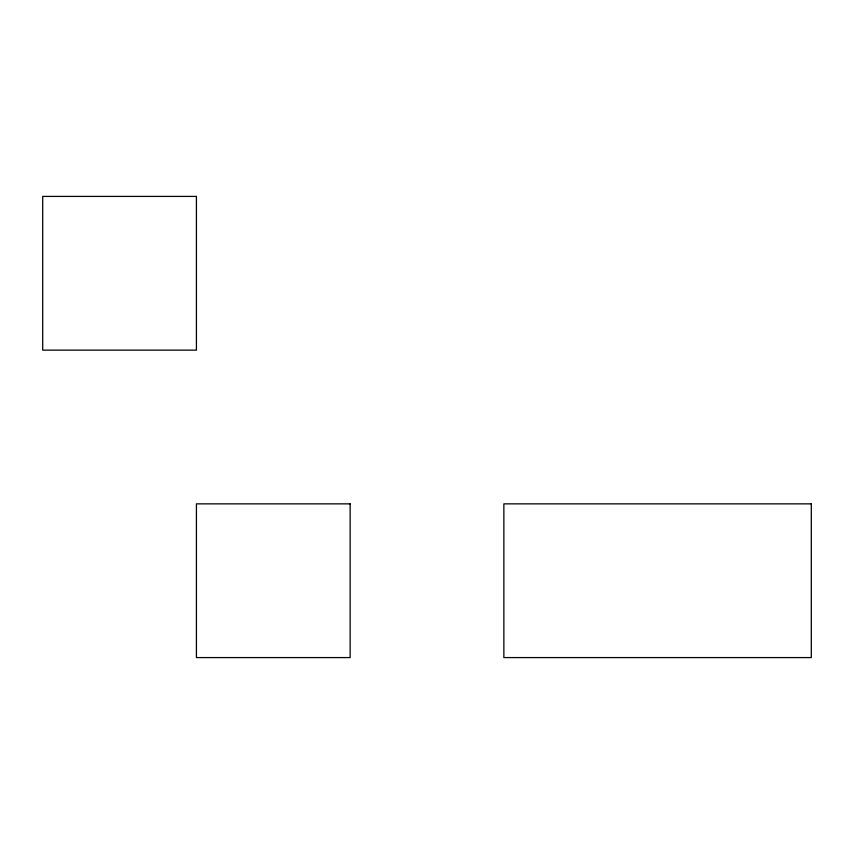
<?xml version="1.0" encoding="UTF-8"?>
<svg xmlns="http://www.w3.org/2000/svg" width="854" height="854" viewBox="0 0 854 854"><rect width="100%" height="100%" fill="white"/><g stroke="black" fill="none" stroke-linecap="round" stroke-linejoin="round"><path stroke-width="1.28" d="M196.42 196.42L42.7 196.42L42.7 350.14L196.42 350.14L196.42 196.42M350.14 503.86L196.42 503.86L196.42 657.58L350.14 657.58L350.14 503.86M811.3 503.86L503.86 503.86L503.86 657.58L811.3 657.58L811.3 503.86"/></g></svg>
